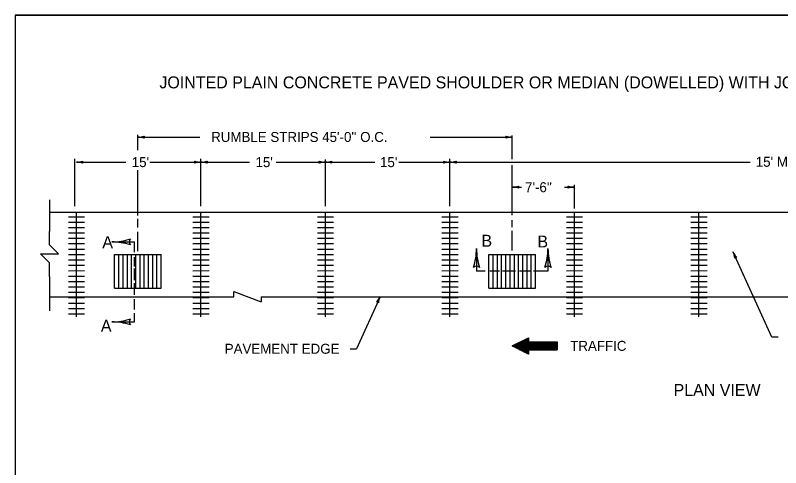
# Model space of a CAD drawing. Extents: x 997.6 to 1036.5, y 998.9 to 1022.5.
# Drawn here: x 1007 to 1022.37, y 1012.43 to 1021.5 of the extents above; entities that cross this region are included whole.
import ezdxf

# ---------------------------------------------------------------- set-up
doc = ezdxf.new("R2010")
doc.units = 0
for name, color, linetype in [('Level 1', 7, 'Continuous'), ('Level 10', 7, 'Continuous'), ('Level 11', 7, 'Continuous')]:
    doc.layers.add(name, color=color, linetype=linetype)

msp = doc.modelspace()

# ---------------------------------------------------------------- linework, layer by layer
at = {"layer": 'Level 1'}
for p, q in [((1009.462, 1018.793), (1009.462, 1019.102)), ((1016.977, 1018.618), (1016.977, 1019.087)), ((1009.462, 1019.055), (1010.702, 1019.055)), ((1015.329, 1019.055), (1016.977, 1019.055)), ((1008.197, 1017.672), (1008.197, 1018.622)), ((1010.727, 1017.672), (1010.727, 1018.622)), ((1013.227, 1017.672), (1013.227, 1018.61)), ((1015.727, 1017.672), (1015.727, 1018.622)), ((1008.257, 1018.555), (1009.217, 1018.555)), ((1009.703, 1018.555), (1010.727, 1018.555)), ((1010.727, 1018.555), (1011.704, 1018.555)), ((1012.238, 1018.555), (1013.227, 1018.555)), ((1013.227, 1018.555), (1014.22, 1018.555)), ((1014.7, 1018.555), (1015.727, 1018.555)), ((1015.727, 1018.555), (1021.752, 1018.555)), ((1016.977, 1017.491), (1016.977, 1018.496)), ((1009.462, 1017.483), (1009.462, 1018.393)), ((1016.977, 1018.055), (1017.162, 1018.055)), ((1018.026, 1018.055), (1018.227, 1018.055)), ((1018.227, 1017.624), (1018.227, 1018.102)), ((1007.685, 1017.797), (1007.685, 1017.164)), ((1007.685, 1017.555), (1034.66, 1017.555)), ((1008.227, 1017.462), (1008.227, 1017.555)), ((1010.727, 1017.462), (1010.727, 1017.555)), ((1013.227, 1017.462), (1013.227, 1017.555)), ((1015.727, 1017.462), (1015.727, 1017.555)), ((1018.227, 1017.462), (1018.227, 1017.555)), ((1020.727, 1017.462), (1020.727, 1017.555)), ((1008.065, 1017.461), (1008.39, 1017.461)), ((1008.227, 1015.452), (1008.227, 1017.462)), ((1009.462, 1017.241), (1009.462, 1017.416)), ((1010.565, 1017.461), (1010.89, 1017.461)), ((1010.727, 1015.452), (1010.727, 1017.462)), ((1013.065, 1017.461), (1013.39, 1017.461)), ((1013.227, 1015.452), (1013.227, 1017.462)), ((1015.565, 1017.461), (1015.89, 1017.461)), ((1015.727, 1015.452), (1015.727, 1017.462)), ((1016.977, 1017.248), (1016.977, 1017.393)), ((1018.065, 1017.461), (1018.39, 1017.461)), ((1018.227, 1015.452), (1018.227, 1017.462)), ((1020.565, 1017.461), (1020.89, 1017.461)), ((1020.727, 1015.452), (1020.727, 1017.462)), ((1008.065, 1017.353), (1008.39, 1017.353)), ((1008.065, 1017.245), (1008.39, 1017.245)), ((1010.565, 1017.353), (1010.89, 1017.353)), ((1010.565, 1017.245), (1010.89, 1017.245)), ((1013.065, 1017.353), (1013.39, 1017.353)), ((1013.065, 1017.245), (1013.39, 1017.245)), ((1015.565, 1017.353), (1015.89, 1017.353)), ((1015.565, 1017.245), (1015.89, 1017.245)), ((1018.065, 1017.353), (1018.39, 1017.353)), ((1018.065, 1017.245), (1018.39, 1017.245)), ((1020.565, 1017.353), (1020.89, 1017.353)), ((1020.565, 1017.245), (1020.89, 1017.245)), ((1008.065, 1017.137), (1008.39, 1017.137)), ((1009.462, 1016.767), (1009.462, 1017.158)), ((1010.565, 1017.137), (1010.89, 1017.137)), ((1013.065, 1017.137), (1013.39, 1017.137)), ((1015.565, 1017.137), (1015.89, 1017.137)), ((1016.977, 1016.783), (1016.977, 1017.174)), ((1018.065, 1017.137), (1018.39, 1017.137)), ((1020.565, 1017.137), (1020.89, 1017.137)), ((1008.065, 1017.028), (1008.39, 1017.028)), ((1008.065, 1016.92), (1008.39, 1016.92)), ((1008.938, 1016.955), (1009.393, 1016.955)), ((1009.393, 1016.751), (1009.393, 1016.955)), ((1010.565, 1017.028), (1010.89, 1017.028)), ((1010.565, 1016.92), (1010.89, 1016.92)), ((1013.065, 1017.028), (1013.39, 1017.028)), ((1013.065, 1016.92), (1013.39, 1016.92)), ((1015.565, 1017.028), (1015.89, 1017.028)), ((1015.565, 1016.92), (1015.89, 1016.92)), ((1018.065, 1017.028), (1018.39, 1017.028)), ((1018.065, 1016.92), (1018.39, 1016.92)), ((1020.565, 1017.028), (1020.89, 1017.028)), ((1020.565, 1016.92), (1020.89, 1016.92)), ((1008.065, 1016.812), (1008.39, 1016.812)), ((1010.565, 1016.812), (1010.89, 1016.812)), ((1013.065, 1016.812), (1013.39, 1016.812)), ((1015.565, 1016.812), (1015.89, 1016.812)), ((1016.26, 1016.82), (1016.26, 1016.365)), ((1017.695, 1016.82), (1017.695, 1016.365)), ((1018.065, 1016.812), (1018.39, 1016.812)), ((1020.565, 1016.812), (1020.89, 1016.812)), ((1008.065, 1016.703), (1008.39, 1016.703)), ((1008.995, 1016.025), (1008.995, 1016.705)), ((1008.995, 1016.705), (1009.93, 1016.705)), ((1009.08, 1016.025), (1009.08, 1016.705)), ((1009.165, 1016.025), (1009.165, 1016.705)), ((1009.25, 1016.025), (1009.25, 1016.705)), ((1009.335, 1016.025), (1009.335, 1016.705)), ((1009.393, 1016.463), (1009.393, 1016.648)), ((1009.42, 1016.025), (1009.42, 1016.705)), ((1009.505, 1016.025), (1009.505, 1016.705)), ((1009.59, 1016.025), (1009.59, 1016.705)), ((1009.675, 1016.025), (1009.675, 1016.705)), ((1009.76, 1016.025), (1009.76, 1016.705)), ((1009.845, 1016.025), (1009.845, 1016.705)), ((1009.93, 1016.025), (1009.93, 1016.705)), ((1010.565, 1016.703), (1010.89, 1016.703)), ((1013.065, 1016.703), (1013.39, 1016.703)), ((1015.565, 1016.703), (1015.89, 1016.703)), ((1016.51, 1016.025), (1016.51, 1016.705)), ((1016.51, 1016.705), (1017.445, 1016.705)), ((1016.595, 1016.025), (1016.595, 1016.705)), ((1016.68, 1016.025), (1016.68, 1016.705)), ((1016.765, 1016.025), (1016.765, 1016.705)), ((1016.85, 1016.025), (1016.85, 1016.705)), ((1016.935, 1016.025), (1016.935, 1016.705)), ((1017.02, 1016.025), (1017.02, 1016.705)), ((1017.105, 1016.025), (1017.105, 1016.705)), ((1017.19, 1016.025), (1017.19, 1016.705)), ((1017.275, 1016.025), (1017.275, 1016.705)), ((1017.36, 1016.025), (1017.36, 1016.705)), ((1017.445, 1016.025), (1017.445, 1016.705)), ((1018.065, 1016.703), (1018.39, 1016.703)), ((1020.565, 1016.703), (1020.89, 1016.703)), ((1022.192, 1015.043), (1021.415, 1016.752)), ((1008.065, 1016.595), (1008.39, 1016.595)), ((1008.065, 1016.487), (1008.39, 1016.487)), ((1010.565, 1016.595), (1010.89, 1016.595)), ((1010.565, 1016.487), (1010.89, 1016.487)), ((1013.065, 1016.595), (1013.39, 1016.595)), ((1013.065, 1016.487), (1013.39, 1016.487)), ((1015.565, 1016.595), (1015.89, 1016.595)), ((1015.565, 1016.487), (1015.89, 1016.487)), ((1018.065, 1016.595), (1018.39, 1016.595)), ((1018.065, 1016.487), (1018.39, 1016.487)), ((1020.565, 1016.595), (1020.89, 1016.595)), ((1020.565, 1016.487), (1020.89, 1016.487)), ((1008.065, 1016.378), (1008.39, 1016.379)), ((1009.393, 1016.19), (1009.393, 1016.422)), ((1010.565, 1016.378), (1010.89, 1016.379)), ((1013.065, 1016.378), (1013.39, 1016.379)), ((1015.565, 1016.378), (1015.89, 1016.379)), ((1016.436, 1016.365), (1016.26, 1016.365)), ((1016.721, 1016.365), (1016.527, 1016.365)), ((1017.041, 1016.365), (1016.784, 1016.365)), ((1017.335, 1016.365), (1017.121, 1016.365)), ((1017.695, 1016.365), (1017.406, 1016.365)), ((1018.065, 1016.378), (1018.39, 1016.379)), ((1020.565, 1016.378), (1020.89, 1016.379)), ((1007.685, 1016.263), (1007.685, 1015.571)), ((1008.065, 1016.27), (1008.39, 1016.27)), ((1008.065, 1016.162), (1008.39, 1016.162)), ((1010.565, 1016.27), (1010.89, 1016.27)), ((1010.565, 1016.162), (1010.89, 1016.162)), ((1013.065, 1016.27), (1013.39, 1016.27)), ((1013.065, 1016.162), (1013.39, 1016.162)), ((1015.565, 1016.27), (1015.89, 1016.27)), ((1015.565, 1016.162), (1015.89, 1016.162)), ((1018.065, 1016.27), (1018.39, 1016.27)), ((1018.065, 1016.162), (1018.39, 1016.162)), ((1020.565, 1016.27), (1020.89, 1016.27)), ((1020.565, 1016.162), (1020.89, 1016.162)), ((1008.065, 1016.054), (1008.39, 1016.054)), ((1008.995, 1016.025), (1009.93, 1016.025)), ((1009.393, 1015.896), (1009.393, 1016.128)), ((1010.565, 1016.054), (1010.89, 1016.054)), ((1013.065, 1016.054), (1013.39, 1016.054)), ((1015.565, 1016.054), (1015.89, 1016.054)), ((1016.51, 1016.025), (1017.445, 1016.025)), ((1018.065, 1016.054), (1018.39, 1016.054)), ((1020.565, 1016.054), (1020.89, 1016.054)), ((1007.685, 1015.855), (1011.39, 1015.855)), ((1008.065, 1015.945), (1008.39, 1015.945)), ((1010.565, 1015.945), (1010.89, 1015.945)), ((1011.39, 1015.855), (1011.39, 1015.958)), ((1011.39, 1015.958), (1011.939, 1015.752)), ((1011.939, 1015.855), (1011.939, 1015.752)), ((1011.939, 1015.855), (1027.027, 1015.855)), ((1013.065, 1015.945), (1013.39, 1015.945)), ((1014.325, 1015.855), (1013.85, 1014.81)), ((1015.565, 1015.945), (1015.89, 1015.945)), ((1018.065, 1015.945), (1018.39, 1015.945)), ((1020.565, 1015.945), (1020.89, 1015.945)), ((1008.065, 1015.837), (1008.39, 1015.837)), ((1008.065, 1015.729), (1008.39, 1015.729)), ((1009.393, 1015.598), (1009.393, 1015.804)), ((1010.565, 1015.837), (1010.89, 1015.837)), ((1010.565, 1015.729), (1010.89, 1015.729)), ((1013.065, 1015.837), (1013.39, 1015.837)), ((1013.065, 1015.729), (1013.39, 1015.729)), ((1015.565, 1015.837), (1015.89, 1015.837)), ((1015.565, 1015.729), (1015.89, 1015.729)), ((1018.065, 1015.837), (1018.39, 1015.837)), ((1018.065, 1015.729), (1018.39, 1015.729)), ((1020.565, 1015.837), (1020.89, 1015.837)), ((1020.565, 1015.729), (1020.89, 1015.729)), ((1008.065, 1015.62), (1008.39, 1015.62)), ((1010.565, 1015.62), (1010.89, 1015.62)), ((1013.065, 1015.62), (1013.39, 1015.62)), ((1015.565, 1015.62), (1015.89, 1015.62)), ((1018.065, 1015.62), (1018.39, 1015.62)), ((1020.565, 1015.62), (1020.89, 1015.62)), ((1008.065, 1015.512), (1008.39, 1015.512)), ((1009.393, 1015.351), (1009.393, 1015.526)), ((1010.565, 1015.512), (1010.89, 1015.512)), ((1013.065, 1015.512), (1013.39, 1015.512)), ((1015.565, 1015.512), (1015.89, 1015.512)), ((1018.065, 1015.512), (1018.39, 1015.512)), ((1020.565, 1015.512), (1020.89, 1015.512)), ((1008.938, 1015.351), (1009.393, 1015.351)), ((1022.317, 1015.043), (1022.192, 1015.043)), ((1013.725, 1014.81), (1013.85, 1014.81))]:
    msp.add_line(p, q, dxfattribs=at)
for points in [[(1007.685, 1016.263), (1007.685, 1016.534), (1007.505, 1016.714), (1007.865, 1016.714), (1007.685, 1016.894), (1007.685, 1017.164)], [(1017.081, 1014.923), (1017.878, 1014.923)], [(1017.098, 1014.931), (1017.878, 1014.931)], [(1017.114, 1014.939), (1017.878, 1014.939)], [(1017.131, 1014.947), (1017.878, 1014.947)], [(1017.139, 1014.951), (1017.878, 1014.951)], [(1017.155, 1014.959), (1017.304, 1014.959)], [(1017.172, 1014.968), (1017.304, 1014.968)], [(1017.188, 1014.976), (1017.304, 1014.976)], [(1017.205, 1014.984), (1017.304, 1014.984)], [(1017.221, 1014.992), (1017.304, 1014.992)], [(1017.238, 1015), (1017.304, 1015)], [(1017.254, 1015.009), (1017.304, 1015.009)], [(1017.27, 1015.017), (1017.304, 1015.017)], [(1017.287, 1015.025), (1017.304, 1015.025)], [(1017.303, 1015.033), (1017.304, 1015.033)], [(1016.982, 1014.873), (1017.878, 1014.873)], [(1016.985, 1014.865), (1017.878, 1014.865)], [(1016.999, 1014.882), (1017.878, 1014.882)], [(1016.999, 1014.882), (1017.878, 1014.882)], [(1017.002, 1014.857), (1017.878, 1014.857)], [(1017.015, 1014.89), (1017.878, 1014.89)], [(1017.018, 1014.849), (1017.878, 1014.849)], [(1017.032, 1014.898), (1017.878, 1014.898)], [(1017.034, 1014.841), (1017.878, 1014.841)], [(1017.048, 1014.906), (1017.878, 1014.906)], [(1017.05, 1014.832), (1017.878, 1014.832)], [(1017.065, 1014.914), (1017.878, 1014.914)], [(1017.067, 1014.824), (1017.878, 1014.824)], [(1017.083, 1014.816), (1017.878, 1014.816)], [(1017.1, 1014.808), (1017.878, 1014.808)], [(1017.116, 1014.8), (1017.878, 1014.8)], [(1017.132, 1014.791), (1017.878, 1014.791)], [(1017.149, 1014.783), (1017.304, 1014.783)], [(1017.165, 1014.775), (1017.304, 1014.775)], [(1017.165, 1014.775), (1017.304, 1014.775)], [(1017.181, 1014.767), (1017.304, 1014.767)], [(1017.198, 1014.759), (1017.304, 1014.759)], [(1017.214, 1014.75), (1017.304, 1014.75)], [(1017.23, 1014.742), (1017.304, 1014.742)], [(1017.247, 1014.734), (1017.304, 1014.734)], [(1017.263, 1014.726), (1017.304, 1014.726)], [(1017.279, 1014.718), (1017.304, 1014.718)], [(1017.296, 1014.709), (1017.304, 1014.709)]]:
    msp.add_lwpolyline(points, dxfattribs=at)
msp.add_lwpolyline([(1016.975, 1014.87), (1017.304, 1015.033), (1017.304, 1014.951), (1017.878, 1014.951), (1017.878, 1014.787), (1017.304, 1014.787), (1017.304, 1014.705)], close=True, dxfattribs=at)
for centre, radius, start, end in [((1009.462, 1019.446), 0.391, 270, 288.6688), ((1009.611, 1019.055), 0.0312, 138.7746, 220.8913), ((1016.829, 1019.055), 0.0312, 318.7746, 40.8913), ((1016.977, 1019.446), 0.391, 251.3472, 269.9939), ((1009.462, 1018.665), 0.391, 71.3472, 89.9939), ((1009.462, 1019.446), 0.391, 269.9878, 270), ((1016.977, 1018.665), 0.391, 90, 108.6688), ((1016.977, 1018.665), 0.391, 89.9878, 90), ((1008.227, 1018.946), 0.391, 270, 288.6688), ((1008.227, 1018.165), 0.391, 71.3472, 89.9939), ((1008.227, 1018.946), 0.391, 269.9878, 270), ((1008.376, 1018.555), 0.0312, 138.7746, 220.8913), ((1010.579, 1018.555), 0.0312, 318.7746, 40.8913), ((1010.727, 1018.946), 0.391, 251.3472, 269.9939), ((1010.727, 1018.165), 0.391, 90, 108.6688), ((1010.727, 1018.946), 0.391, 270, 288.6688), ((1010.727, 1018.165), 0.391, 89.9878, 90), ((1010.727, 1018.165), 0.391, 71.3472, 89.9939), ((1010.727, 1018.946), 0.391, 269.9878, 270), ((1010.876, 1018.555), 0.0312, 138.7746, 220.8913), ((1013.079, 1018.555), 0.0312, 318.7746, 40.8913), ((1013.227, 1018.946), 0.391, 251.3472, 269.9939), ((1013.227, 1018.165), 0.391, 90, 108.6688), ((1013.227, 1018.946), 0.391, 270, 288.6688), ((1013.227, 1018.165), 0.391, 89.9878, 90), ((1013.227, 1018.165), 0.391, 71.3472, 89.9939), ((1013.227, 1018.946), 0.391, 269.9878, 270), ((1013.376, 1018.555), 0.0312, 138.7746, 220.8913), ((1015.579, 1018.555), 0.0312, 318.7746, 40.8913), ((1015.727, 1018.946), 0.391, 251.3472, 269.9939), ((1015.727, 1018.165), 0.391, 90, 108.6688), ((1015.727, 1018.946), 0.391, 270, 288.6688), ((1015.727, 1018.165), 0.391, 89.9878, 90), ((1015.727, 1018.165), 0.391, 71.3472, 89.9939), ((1015.727, 1018.946), 0.391, 269.9878, 270), ((1015.876, 1018.555), 0.0312, 138.7746, 220.8913), ((1016.977, 1018.446), 0.391, 270, 288.6688), ((1016.977, 1017.665), 0.391, 71.3472, 89.9939), ((1016.977, 1018.446), 0.391, 269.9878, 270), ((1017.126, 1018.055), 0.0312, 138.7746, 220.8913), ((1018.079, 1018.055), 0.0312, 318.7746, 40.8913), ((1018.227, 1018.446), 0.391, 251.3472, 269.9939), ((1018.227, 1017.665), 0.391, 90, 108.6688), ((1018.227, 1017.665), 0.391, 89.9878, 90), ((1008.938, 1018.127), 1.172, 270, 288.6688), ((1008.938, 1015.783), 1.172, 71.3472, 89.9939), ((1008.938, 1018.127), 1.172, 269.9878, 270), ((1009.384, 1016.955), 0.0938, 138.7746, 220.8913), ((1015.088, 1016.82), 1.172, 341.3472, 359.9939), ((1017.432, 1016.82), 1.172, 180, 198.6688), ((1017.432, 1016.82), 1.172, 179.9878, 180), ((1016.523, 1016.82), 1.172, 341.3472, 359.9939), ((1018.867, 1016.82), 1.172, 180, 198.6688), ((1018.867, 1016.82), 1.172, 179.9878, 180), ((1021.77, 1016.914), 0.391, 204.4461, 223.1148), ((1021.059, 1016.591), 0.391, 5.7932, 24.4399), ((1021.77, 1016.914), 0.391, 204.4338, 204.4461), ((1021.476, 1016.617), 0.0312, 73.2207, 155.3374), ((1016.26, 1016.374), 0.0938, 48.7746, 130.8913), ((1017.695, 1016.374), 0.0938, 48.7746, 130.8913), ((1013.969, 1016.017), 0.391, 316.8994, 335.5461), ((1014.68, 1015.694), 0.391, 155.5523, 174.221), ((1014.68, 1015.694), 0.391, 155.54, 155.5523), ((1014.263, 1015.72), 0.0312, 24.3269, 106.4436), ((1008.938, 1016.522), 1.172, 270, 288.6688), ((1009.384, 1015.35), 0.0938, 138.7746, 220.8913), ((1008.938, 1014.179), 1.172, 71.3472, 89.9939), ((1008.938, 1016.522), 1.172, 269.9878, 270)]:
    msp.add_arc(centre, radius, start, end, dxfattribs=at)
at = {"layer": 'Level 10'}
for q in [(1035.5, 1021.5), (1007, 1000.5)]:
    msp.add_line((1007, 1021.5), q, dxfattribs=at)
at = {"layer": 'Level 11'}
msp.add_lwpolyline([(1007, 1000.5), (1035.5, 1000.5), (1035.5, 1021.5), (1007, 1021.5)], close=True, dxfattribs=at)

# ---------------------------------------------------------------- texts
at = {"layer": 'Level 1'}
for s, height, p in [('JOINTED PLAIN CONCRETE PAVED SHOULDER OR MEDIAN (DOWELLED) WITH JOINTED PLAIN CONCRETE MAINLINE PAVEMENT', 0.24, (1009.893, 1020.035)), ("RUMBLE STRIPS 45'-0'' O.C.", 0.2, (1010.933, 1018.96)), ("15'", 0.2, (1009.338, 1018.455)), ("15'", 0.2, (1011.823, 1018.455)), ("15'", 0.2, (1014.323, 1018.455)), ("15' MAINLINE JOINT SPACING", 0.2, (1021.868, 1018.462)), ("7'-6''", 0.2, (1017.235, 1017.952)), ('A', 0.24, (1008.747, 1016.829)), ('B', 0.24, (1016.36, 1016.858)), ('B', 0.24, (1017.483, 1016.843)), ('A', 0.24, (1008.718, 1015.154)), ('TRAFFIC', 0.2, (1018.142, 1014.77)), ('PAVEMENT EDGE', 0.2, (1011.205, 1014.712)), ('PLAN VIEW', 0.24, (1020.217, 1013.866))]:
    msp.add_text(s, height=height, dxfattribs=at).set_placement(p)

doc.saveas('drawing.dxf')
